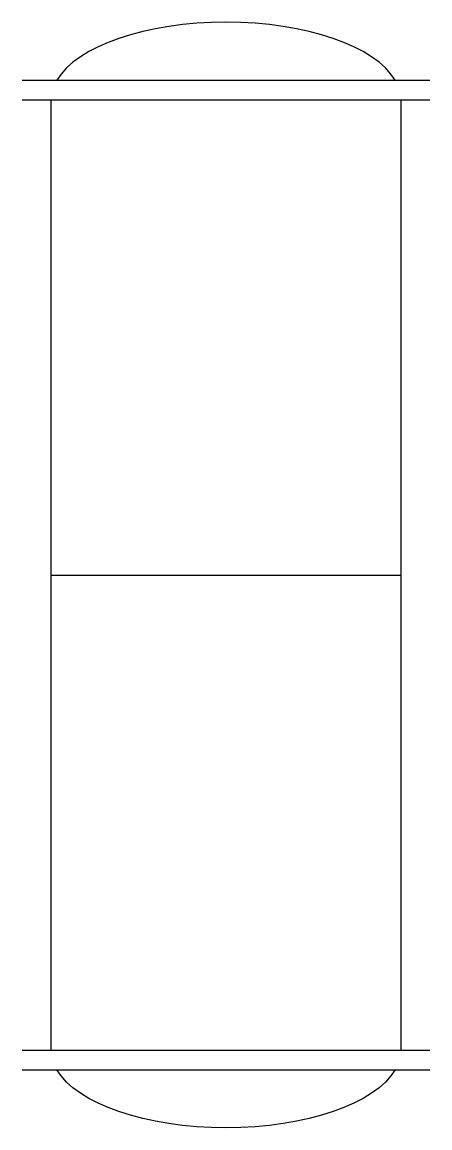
# Model space of a CAD drawing. Header units: millimetres. Extents: x -525 to 525, y -1425 to 1425.
import ezdxf

# ---------------------------------------------------------------- set-up
doc = ezdxf.new("R2010")
doc.units = ezdxf.units.MM

msp = doc.modelspace()

# ---------------------------------------------------------------- linework, layer by layer
at = {"color": 0, "linetype": 'ByBlock', "lineweight": -2, "ltscale": 0.02}
for p, q in [((-525, 1275), (525, 1275)), ((-525, 1225), (525, 1225)), ((-450, -1225), (-450, 1225)), ((450, 1225), (450, -1225)), ((-450, 0), (450, 0)), ((-525, -1225), (525, -1225)), ((-525, -1275), (525, -1275))]:
    msp.add_line(p, q, dxfattribs=at)
at = {"color": 0, "linetype": 'ByBlock', "lineweight": -2}
msp.add_ellipse((0, 1225), major_axis=(-450, 0), ratio=0.444444, start_param=3.394273, end_param=6.030505, dxfattribs=at)
at = {"color": 0, "linetype": 'ByBlock', "lineweight": -2, "extrusion": (0, 0, -1)}
msp.add_ellipse((0, -1225), major_axis=(-450, 0), ratio=0.444444, start_param=3.394273, end_param=6.030505, dxfattribs=at)

doc.saveas('drawing.dxf')
